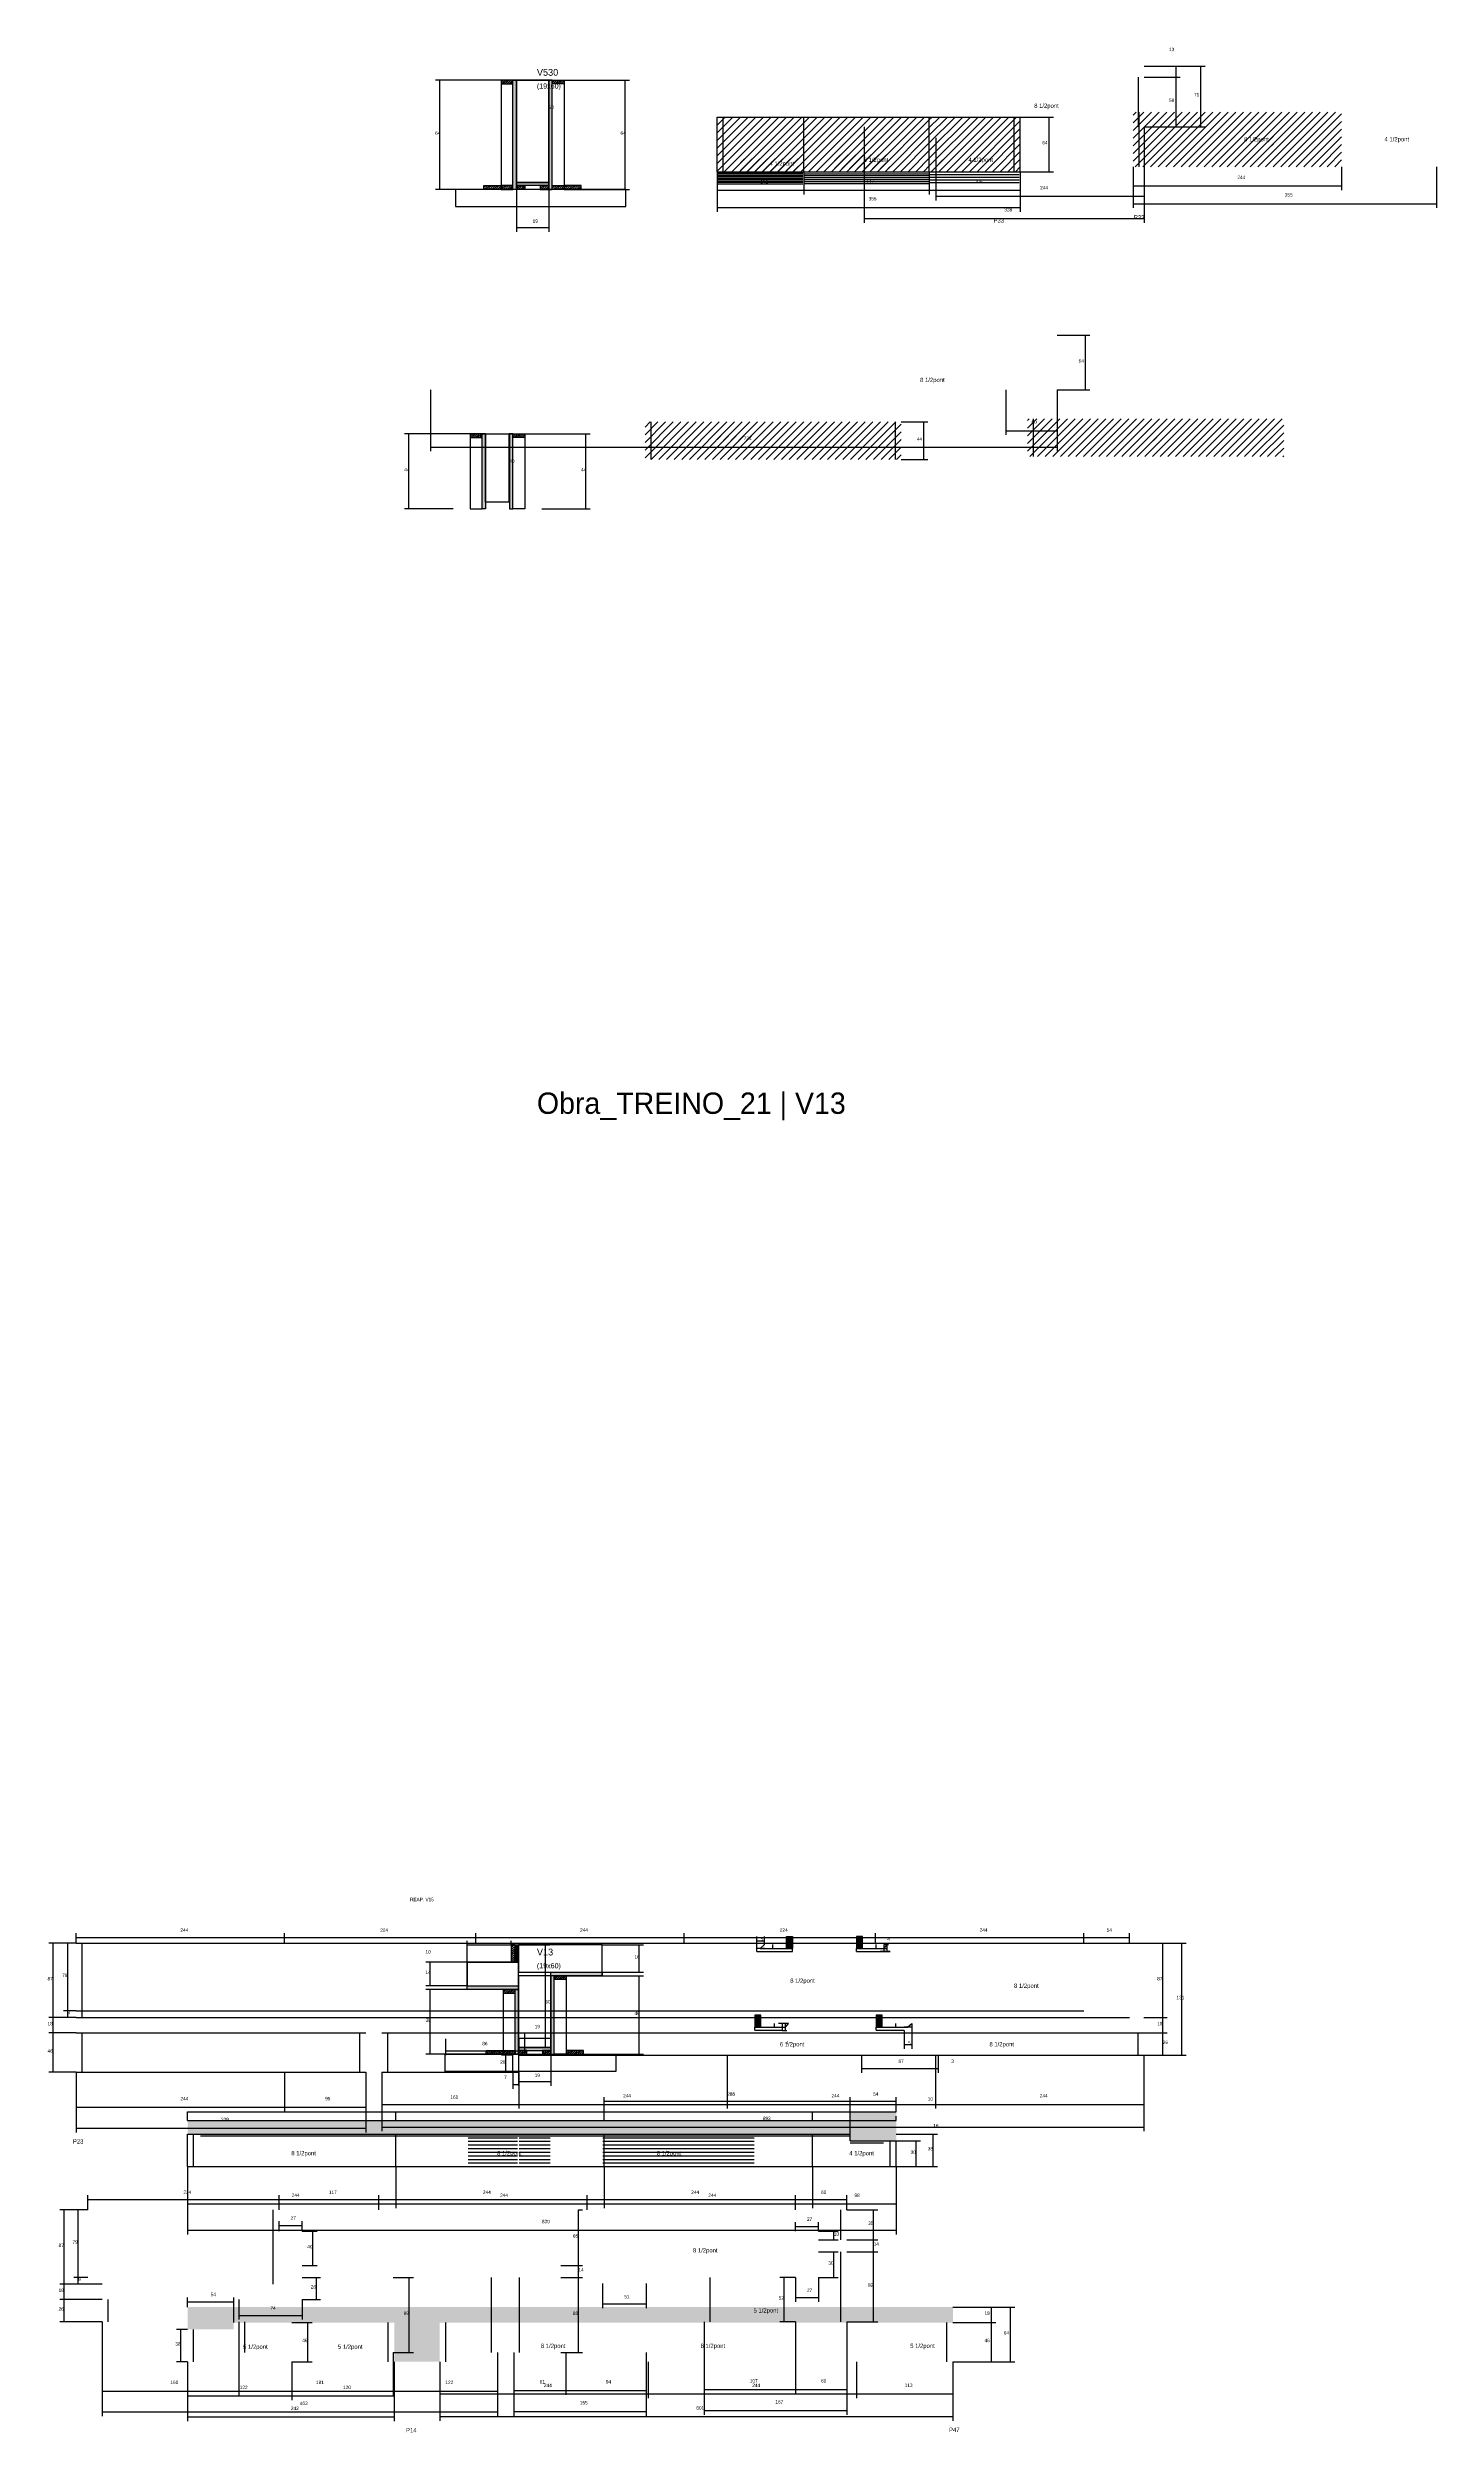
# Model space of a CAD drawing. Header units: metres. Extents: x -2848 to 22762, y -49062 to 1016.
# Drawn here: x 7427 to 9053, y -26953 to -24162 of the extents above; entities that cross this region are included whole.
import ezdxf

# ---------------------------------------------------------------- set-up
doc = ezdxf.new("R2010")
doc.units = ezdxf.units.M
for name, color, linetype in [('CONCRETO', 251, 'Continuous'), ('COTA', 4, 'Continuous'), ('Cota Seção (2x)', 4, 'Continuous'), ('Hachura', 253, 'Continuous'), ('LABEL_ID', 3, 'Continuous'), ('Madeira', 126, 'Continuous'), ('NOMENCLATURA', 7, 'Continuous'), ('Painéis', 200, 'Continuous'), ('PONTALETE', 2, 'Continuous'), ('SARR_2.2x7', 40, 'Continuous'), ('Texto Seção', 7, 'Continuous')]:
    doc.layers.add(name, color=color, linetype=linetype)

msp = doc.modelspace()

# ---------------------------------------------------------------- hatches: boundary and pattern name
at = {"layer": 'COTA'}
h = msp.add_hatch(dxfattribs=at)
h.set_pattern_fill('AR-CONC', scale=0.03)
h.paths.add_polyline_path([(8420.9, -26612.1), (8420.9, -26578.1), (8366.9, -26578.1), (8366.9, -26588.1), (7590.9, -26588.1), (7590.9, -26604.1), (8366.9, -26604.1), (8366.9, -26612.1)])
h = msp.add_hatch(dxfattribs=at)
h.set_pattern_fill('AR-CONC', scale=0.03)
h.paths.add_polyline_path([(7590.9, -26806.6), (7590.9, -26832.6), (7644.9, -26832.6), (7644.9, -26824.6), (7832.9, -26824.6), (7832.9, -26870.6), (7886.2, -26870.6), (7886.2, -26824.6), (8487.2, -26824.6), (8487.2, -26806.6)])
at = {"layer": 'Hachura'}
h = msp.add_hatch(dxfattribs=at)
h.set_pattern_fill('ANSI31', scale=0.5)
h.paths.add_polyline_path([(7972, -24204.4), (7972, -24200), (7972, -24200), (7958, -24200), (7958, -24200), (7958, -24204.4), (7958, -24204.4), (7972, -24204.4)])
h = msp.add_hatch(color=8, dxfattribs=at)
h.dxf.hatch_style = 1
h.paths.add_polyline_path([(7972, -24200), (7976, -24200), (7976, -24200), (7976, -24328), (7976, -24328), (7972, -24328), (7972, -24328), (7972, -24200)])
h = msp.add_hatch(color=8, dxfattribs=at)
h.dxf.hatch_style = 1
h.paths.add_polyline_path([(8017.9, -24200), (8013.9, -24200), (8013.9, -24200), (8014, -24328), (8014, -24328), (8018, -24328), (8018, -24328), (8017.9, -24200)])
h = msp.add_hatch(dxfattribs=at)
h.set_pattern_fill('ANSI31', scale=0.5)
h.paths.add_polyline_path([(8017.9, -24204.4), (8017.9, -24200), (8017.9, -24200), (8031.9, -24200), (8031.9, -24200), (8031.9, -24204.4), (8031.9, -24204.4), (8017.9, -24204.4)])
h = msp.add_hatch(dxfattribs=at)
h.set_pattern_fill('ANSI31', scale=2)
h.paths.add_polyline_path([(8211, -24243.3), (8211, -24307.3), (8312.5, -24307.3), (8312.5, -24243.3)])
h = msp.add_hatch(dxfattribs=at)
h.set_pattern_fill('ANSI31', scale=2)
h.paths.add_polyline_path([(8339.5, -24243.3), (8312.5, -24243.3), (8312.5, -24307.3), (8459.5, -24307.3), (8459.5, -24243.3), (8432.5, -24243.3), (8407, -24243.3)])
h = msp.add_hatch(dxfattribs=at)
h.set_pattern_fill('ANSI31', scale=2)
h.paths.add_polyline_path([(8566, -24243.3), (8459.5, -24243.3), (8459.5, -24307.3), (8566, -24307.3)])
h = msp.add_hatch(dxfattribs=at)
h.set_pattern_fill('ANSI31', scale=2)
h.paths.add_polyline_path([(8942.4, -24237.6), (8698.4, -24237.6), (8698.4, -24301.6), (8942.4, -24301.6)])
h = msp.add_hatch(dxfattribs=at)
h.set_pattern_fill('ANSI31', scale=2)
h.paths.add_polyline_path([(8794.1, -24279.9), (8794.1, -24263.8), (8794.1, -24263.8), (8862.6, -24263.8), (8862.6, -24263.8), (8862.6, -24279.9), (8862.6, -24279.9), (8794.1, -24279.9)])
h = msp.add_hatch(dxfattribs=at)
h.set_pattern_fill('ANSI31', scale=2)
h.paths.add_polyline_path([(8238.4, -24308.4), (8238.4, -24292.2), (8238.4, -24292.2), (8306.5, -24292.2), (8306.5, -24292.2), (8306.5, -24308.4), (8306.5, -24308.4), (8238.4, -24308.4)])
h = msp.add_hatch(dxfattribs=at)
h.set_pattern_fill('ANSI31', scale=2)
h.paths.add_polyline_path([(8348.7, -24303.9), (8348.7, -24287.7), (8348.7, -24287.7), (8416.7, -24287.7), (8416.7, -24287.7), (8416.7, -24303.9), (8416.7, -24303.9), (8348.7, -24303.9)])
h = msp.add_hatch(dxfattribs=at)
h.set_pattern_fill('ANSI31', scale=2)
h.paths.add_polyline_path([(8468.8, -24303.8), (8536.5, -24303.8), (8536.5, -24303.8), (8542, -24287.8), (8542, -24287.8), (8474.3, -24287.8), (8474.3, -24287.8), (8468.8, -24303.8)])
h = msp.add_hatch(dxfattribs=at)
h.set_pattern_fill('ANSI31', scale=0.5)
h.paths.add_polyline_path([(7938, -24328), (7938, -24323.6), (7938, -24323.6), (7958, -24323.6), (7958, -24323.6), (7958, -24328), (7958, -24328), (7938, -24328)])
h = msp.add_hatch(dxfattribs=at)
h.set_pattern_fill('ANSI31', scale=0.5)
h.paths.add_polyline_path([(7972, -24328), (7972, -24323.6), (7972, -24323.6), (7958, -24323.6), (7958, -24323.6), (7958, -24328), (7958, -24328), (7972, -24328)])
h = msp.add_hatch(color=8, dxfattribs=at)
h.dxf.hatch_style = 1
h.paths.add_polyline_path([(7976, -24323.6), (7976, -24320), (7976, -24320), (8014, -24320), (8014, -24320), (8014, -24323.6), (8014, -24323.6), (7976, -24323.6)])
h = msp.add_hatch(dxfattribs=at)
h.set_pattern_fill('ANSI31', scale=0.5)
h.paths.add_polyline_path([(7976, -24328), (7976, -24323.6), (7976, -24323.6), (7986, -24323.6), (7986, -24323.6), (7986, -24328), (7986, -24328), (7976, -24328)])
h = msp.add_hatch(dxfattribs=at)
h.set_pattern_fill('ANSI31', scale=0.5)
h.paths.add_polyline_path([(8014, -24328), (8014, -24323.6), (8014, -24323.6), (8004, -24323.6), (8004, -24323.6), (8004, -24328), (8004, -24328), (8014, -24328)])
h = msp.add_hatch(dxfattribs=at)
h.set_pattern_fill('ANSI31', scale=0.5)
h.paths.add_polyline_path([(8018, -24328), (8018, -24323.6), (8018, -24323.6), (8032, -24323.6), (8032, -24323.6), (8032, -24328), (8032, -24328), (8018, -24328)])
h = msp.add_hatch(dxfattribs=at)
h.set_pattern_fill('ANSI31', scale=0.5)
h.paths.add_polyline_path([(8052, -24328), (8052, -24323.6), (8052, -24323.6), (8032, -24323.6), (8032, -24323.6), (8032, -24328), (8032, -24328), (8052, -24328)])
h = msp.add_hatch(dxfattribs=at)
h.set_pattern_fill('ANSI31', scale=0.5)
h.paths.add_polyline_path([(7935.8, -24618.4), (7935.8, -24614), (7935.8, -24614), (7921.8, -24614), (7921.8, -24614), (7921.8, -24618.4), (7921.8, -24618.4), (7935.8, -24618.4)])
h = msp.add_hatch(color=8, dxfattribs=at)
h.dxf.hatch_style = 1
h.paths.add_polyline_path([(7935.8, -24614), (7939.8, -24614), (7939.8, -24614), (7939.8, -24702), (7939.8, -24702), (7935.8, -24702), (7935.8, -24702), (7935.8, -24614)])
h = msp.add_hatch(color=8, dxfattribs=at)
h.dxf.hatch_style = 1
h.paths.add_polyline_path([(7971.7, -24614), (7967.7, -24614), (7967.7, -24614), (7967.8, -24702), (7967.8, -24702), (7971.8, -24702), (7971.8, -24702), (7971.7, -24614)])
h = msp.add_hatch(dxfattribs=at)
h.set_pattern_fill('ANSI31', scale=0.5)
h.paths.add_polyline_path([(7971.7, -24618.4), (7971.7, -24614), (7971.7, -24614), (7985.7, -24614), (7985.7, -24614), (7985.7, -24618.4), (7985.7, -24618.4), (7971.7, -24618.4)])
h = msp.add_hatch(dxfattribs=at)
h.set_pattern_fill('ANSI31', scale=2)
h.paths.add_polyline_path([(8370.8, -24644.2), (8370.8, -24600.2), (8126.8, -24600.2), (8126.8, -24644.2)])
h = msp.add_hatch(dxfattribs=at)
h.set_pattern_fill('ANSI31', scale=2)
h.paths.add_polyline_path([(8426.8, -24644.2), (8426.8, -24600.2), (8370.8, -24600.2), (8370.8, -24644.2)])
h = msp.add_hatch(dxfattribs=at)
h.set_pattern_fill('ANSI31', scale=2)
h.paths.add_polyline_path([(8574.6, -24596.6), (8574.6, -24640.6), (8630.6, -24640.6), (8630.6, -24596.6)])
h = msp.add_hatch(dxfattribs=at)
h.set_pattern_fill('ANSI31', scale=2)
h.paths.add_polyline_path([(8874.6, -24640.6), (8874.6, -24596.6), (8630.6, -24596.6), (8630.6, -24640.6)])
h = msp.add_hatch(dxfattribs=at)
h.set_pattern_fill('ANSI31', scale=2)
h.paths.add_polyline_path([(8721.6, -24629.1), (8721.6, -24612.9), (8721.6, -24612.9), (8790.1, -24612.9), (8790.1, -24612.9), (8790.1, -24629.1), (8790.1, -24629.1), (8721.6, -24629.1)])
h = msp.add_hatch(dxfattribs=at)
h.set_pattern_fill('ANSI31', scale=2)
h.paths.add_polyline_path([(8211.2, -24632.7), (8211.2, -24616.5), (8211.2, -24616.5), (8279.8, -24616.5), (8279.8, -24616.5), (8279.8, -24632.7), (8279.8, -24632.7), (8211.2, -24632.7)])
h = msp.add_hatch(dxfattribs=at)
h.set_pattern_fill('ANSI31', scale=0.5)
h.paths.add_polyline_path([(7974.4, -26382.7), (7970, -26382.7), (7970, -26382.7), (7970, -26402.7), (7970, -26402.7), (7974.4, -26402.7), (7974.4, -26402.7), (7974.4, -26382.7)])
h = msp.add_hatch(color=8, dxfattribs=at)
h.dxf.hatch_style = 1
h.paths.add_polyline_path([(7974.4, -26402.7), (7978.4, -26402.7), (7978.4, -26382.7), (7974.4, -26382.7)])
h = msp.add_hatch(color=8, dxfattribs=at)
h.dxf.hatch_style = 1
h.paths.add_polyline_path([(8016.4, -26418.7), (8016.4, -26414.7), (8016.4, -26414.7), (8076.4, -26414.7), (8076.4, -26414.7), (8076.4, -26418.7), (8076.4, -26418.7), (8016.4, -26418.7)])
h = msp.add_hatch(color=8, dxfattribs=at)
h.dxf.hatch_style = 1
h.paths.add_polyline_path([(8020.4, -26418.7), (8016.4, -26418.7), (8016.4, -26510.7), (8020.4, -26510.7)])
h = msp.add_hatch(dxfattribs=at)
h.set_pattern_fill('ANSI31', scale=0.5)
h.paths.add_polyline_path([(8034.4, -26418.7), (8034.4, -26423.1), (8034.4, -26423.1), (8020.4, -26423.1), (8020.4, -26423.1), (8020.4, -26418.7), (8020.4, -26418.7), (8034.4, -26418.7)])
h = msp.add_hatch(color=8, dxfattribs=at)
h.dxf.hatch_style = 1
h.paths.add_polyline_path([(7918.4, -26434.7), (7918.4, -26430.7), (7918.4, -26430.7), (7978.4, -26430.7), (7978.4, -26430.7), (7978.4, -26434.7), (7978.4, -26434.7), (7918.4, -26434.7)])
h = msp.add_hatch(dxfattribs=at)
h.set_pattern_fill('ANSI31', scale=0.5)
h.paths.add_polyline_path([(7960.4, -26434.7), (7960.4, -26439.1), (7960.4, -26439.1), (7974.4, -26439.1), (7974.4, -26439.1), (7974.4, -26434.7), (7974.4, -26434.7), (7960.4, -26434.7)])
h = msp.add_hatch(color=8, dxfattribs=at)
h.dxf.hatch_style = 1
h.paths.add_polyline_path([(7978.4, -26434.7), (7974.4, -26434.7), (7974.4, -26510.7), (7978.4, -26510.7)])
h = msp.add_hatch(dxfattribs=at)
h.set_pattern_fill('ANSI31', scale=0.5)
h.paths.add_polyline_path([(7940.4, -26510.7), (7940.4, -26506.3), (7940.4, -26506.3), (7960.4, -26506.3), (7960.4, -26506.3), (7960.4, -26510.7), (7960.4, -26510.7), (7940.4, -26510.7)])
h = msp.add_hatch(dxfattribs=at)
h.set_pattern_fill('ANSI31', scale=0.5)
h.paths.add_polyline_path([(7960.4, -26510.7), (7960.4, -26506.3), (7960.4, -26506.3), (7974.4, -26506.3), (7974.4, -26506.3), (7974.4, -26510.7), (7974.4, -26510.7), (7960.4, -26510.7)])
h = msp.add_hatch(color=8, dxfattribs=at)
h.dxf.hatch_style = 1
h.paths.add_polyline_path([(8016.4, -26506.3), (8016.4, -26502.7), (8016.4, -26502.7), (7978.4, -26502.7), (7978.4, -26502.7), (7978.4, -26506.3), (7978.4, -26506.3), (8016.4, -26506.3)])
h = msp.add_hatch(dxfattribs=at)
h.set_pattern_fill('ANSI31', scale=0.5)
h.paths.add_polyline_path([(7988.4, -26510.7), (7988.4, -26506.3), (7988.4, -26506.3), (7978.4, -26506.3), (7978.4, -26506.3), (7978.4, -26510.7), (7978.4, -26510.7), (7988.4, -26510.7)])
h = msp.add_hatch(dxfattribs=at)
h.set_pattern_fill('ANSI31', scale=0.5)
h.paths.add_polyline_path([(8016.4, -26510.7), (8016.4, -26506.3), (8016.4, -26506.3), (8006.4, -26506.3), (8006.4, -26506.3), (8006.4, -26510.7), (8006.4, -26510.7), (8016.4, -26510.7)])
h = msp.add_hatch(dxfattribs=at)
h.set_pattern_fill('ANSI31', scale=0.5)
h.paths.add_polyline_path([(8054.4, -26510.7), (8054.4, -26506.3), (8054.4, -26506.3), (8034.4, -26506.3), (8034.4, -26506.3), (8034.4, -26510.7), (8034.4, -26510.7), (8054.4, -26510.7)])
at = {"layer": 'Madeira'}
h = msp.add_hatch(dxfattribs=at)
h.set_pattern_fill('ANSI31', scale=0.2)
h.paths.add_polyline_path([(8299.2, -26372.7), (8292.2, -26372.7), (8292.2, -26386.7), (8299.2, -26386.7)])
h = msp.add_hatch(dxfattribs=at)
h.set_pattern_fill('ANSI31', scale=0.2)
h.paths.add_polyline_path([(8374.4, -26386.7), (8381.4, -26386.7), (8381.4, -26372.7), (8374.4, -26372.7)])
h = msp.add_hatch(dxfattribs=at)
h.set_pattern_fill('ANSI31', scale=0.2)
h.paths.add_polyline_path([(8255.3, -26479), (8262.3, -26479), (8262.3, -26465), (8255.3, -26465)])
h = msp.add_hatch(dxfattribs=at)
h.set_pattern_fill('ANSI31', scale=0.2)
h.paths.add_polyline_path([(8397.5, -26479), (8404.5, -26479), (8404.5, -26465), (8397.5, -26465)])

# ---------------------------------------------------------------- linework, layer by layer
at = {"layer": 'CONCRETO'}
for points in [[(7976, -24200), (7976, -24200), (7976, -24200), (7976, -24200), (8014, -24200), (8014, -24200), (8014, -24200), (8014, -24320), (7976, -24320), (7976, -24200)], [(7976, -24320), (8014, -24320), (8014, -24200), (7976, -24200)], [(7939.8, -24614), (7967.8, -24614), (7967.8, -24694), (7939.8, -24694), (7939.8, -24614)], [(7978.4, -26414.7), (8076.4, -26414.7), (8076.4, -26382.7), (7978.4, -26382.7)], [(7918.4, -26430.7), (7978.4, -26430.7), (7978.4, -26402.7), (7918.4, -26402.7)], [(7978.4, -26502.7), (8016.4, -26502.7), (8016.4, -26418.7), (7978.4, -26418.7)]]:
    msp.add_lwpolyline(points, close=True, dxfattribs=at)
for points in [[(8076.4, -26414.7), (8076.4, -26382.7), (8016.4, -26382.7), (7978.4, -26382.7)], [(7918.4, -26430.7), (7918.4, -26402.7), (7978.4, -26402.7)], [(8016.4, -26418.7), (8016.4, -26502.7), (7978.4, -26502.7), (7978.4, -26430.7)]]:
    msp.add_lwpolyline(points, dxfattribs=at)
at = {"layer": 'COTA'}
for p, q in [((7976, -24200), (7881.3, -24200)), ((7886.3, -24328), (7886.3, -24200)), ((8031.9, -24200), (8108.4, -24200)), ((8103.4, -24328), (8103.4, -24200)), ((8566, -24243.3), (8605, -24243.3)), ((8600, -24307.3), (8600, -24243.3)), ((8383.4, -24254.6), (8383.4, -24367)), ((8467.4, -24267.6), (8467.4, -24341.1)), ((8711.4, -24254.6), (8711.4, -24367)), ((8711.4, -24254.6), (8711.4, -24341.1)), ((8211, -24307.3), (8211, -24333.8)), ((8211, -24307.3), (8211, -24354.1)), ((8312.5, -24307.3), (8312.5, -24333.8)), ((8312.5, -24307.3), (8312.5, -24333.8)), ((8459.5, -24307.3), (8459.5, -24333.8)), ((8459.5, -24307.3), (8459.5, -24333.8)), ((8566, -24307.3), (8605, -24307.3)), ((8566, -24307.3), (8566, -24333.8)), ((8566, -24307.3), (8566, -24354.1)), ((8698.4, -24301.6), (8698.4, -24328.9)), ((8698.4, -24301.6), (8698.4, -24349.7)), ((8942.4, -24301.6), (8942.4, -24328.9)), ((9053.4, -24301.6), (9053.4, -24349.7)), ((7938, -24328), (7881.3, -24328)), ((7976, -24323.6), (7976, -24377.7)), ((8014, -24323.6), (8014, -24377.7)), ((8052, -24328), (8108.4, -24328)), ((8211, -24328.8), (8312.5, -24328.8)), ((8312.5, -24328.8), (8459.5, -24328.8)), ((8459.5, -24328.8), (8566, -24328.8)), ((8467.4, -24336.1), (8711.4, -24336.1)), ((8698.4, -24323.9), (8942.4, -24323.9)), ((8211, -24349.1), (8566, -24349.1)), ((8383.4, -24362), (8711.4, -24362)), ((8698.4, -24344.7), (9053.4, -24344.7)), ((7976, -24372.7), (8014, -24372.7)), ((8609.3, -24498.7), (8647.5, -24498.7)), ((8642.5, -24562.7), (8642.5, -24498.7)), ((7875.3, -24562.7), (7875.3, -24634.5)), ((8549.3, -24562.7), (8549.3, -24615.4)), ((8609.3, -24562.7), (8647.5, -24562.7)), ((8609.3, -24562.7), (8609.3, -24634.5)), ((8609.3, -24562.7), (8609.3, -24615.4)), ((7939.8, -24614), (7845.1, -24614)), ((7850.1, -24702), (7850.1, -24614)), ((7985.7, -24614), (8062.2, -24614)), ((8057.2, -24702), (8057.2, -24614)), ((8426.8, -24600.2), (8458, -24600.2)), ((8453, -24644.2), (8453, -24600.2)), ((8549.3, -24610.4), (8609.3, -24610.4)), ((7875.3, -24629.5), (8609.3, -24629.5)), ((8426.8, -24644.2), (8458, -24644.2)), ((7901.8, -24702), (7845.1, -24702)), ((8005.8, -24702), (8062.2, -24702)), ((7460.5, -26380.7), (7460.5, -26368.8)), ((7460.5, -26373.8), (7704.5, -26373.8)), ((7704.5, -26380.7), (7704.5, -26368.8)), ((7704.5, -26380.7), (7704.5, -26368.8)), ((7704.5, -26373.8), (7928.5, -26373.8)), ((7928.5, -26380.7), (7928.5, -26368.8)), ((7928.5, -26380.7), (7928.5, -26368.8)), ((7928.5, -26373.8), (8172.5, -26373.8)), ((8172.5, -26380.7), (8172.5, -26368.8)), ((8172.5, -26380.7), (8172.5, -26368.8)), ((8172.5, -26373.8), (8396.5, -26373.8)), ((8396.5, -26380.7), (8396.5, -26368.8)), ((8396.5, -26380.7), (8396.5, -26368.8)), ((8396.5, -26373.8), (8640.5, -26373.8)), ((8640.5, -26380.7), (8640.5, -26368.8)), ((8640.5, -26380.7), (8640.5, -26368.8)), ((8640.5, -26373.8), (8694, -26373.8)), ((8694, -26380.7), (8694, -26368.8)), ((7460.5, -26380.7), (7428.4, -26380.7)), ((7433.4, -26467.7), (7433.4, -26380.7)), ((7460.5, -26380.7), (7445.5, -26380.7)), ((7450.5, -26459.7), (7450.5, -26380.7)), ((7918.4, -26402.7), (7918.4, -26377.7)), ((7918.4, -26382.7), (7970, -26382.7)), ((7970, -26382.7), (7970, -26377.7)), ((8076.4, -26382.7), (8124.8, -26382.7)), ((8119.8, -26414.7), (8119.8, -26382.7)), ((8694, -26380.7), (8760.5, -26380.7)), ((8694, -26380.7), (8738, -26380.7)), ((8733, -26467.7), (8733, -26380.7)), ((8755.5, -26511.7), (8755.5, -26380.7)), ((7918.4, -26402.7), (7870, -26402.7)), ((7875, -26430.7), (7875, -26402.7)), ((8034.4, -26418.7), (8124.8, -26418.7)), ((8076.4, -26414.7), (8124.8, -26414.7)), ((8119.8, -26510.7), (8119.8, -26418.7)), ((7918.4, -26430.7), (7870, -26430.7)), ((7918.4, -26434.7), (7870, -26434.7)), ((7875, -26510.7), (7875, -26434.7)), ((7460.5, -26467.7), (7428.4, -26467.7)), ((7460.5, -26467.7), (7428.4, -26467.7)), ((7460.5, -26485.7), (7428.4, -26485.7)), ((7460.5, -26485.7), (7428.4, -26485.7)), ((7433.4, -26485.7), (7433.4, -26467.7)), ((7433.4, -26531.7), (7433.4, -26485.7)), ((7460.5, -26459.7), (7445.5, -26459.7)), ((7460.5, -26459.7), (7445.5, -26459.7)), ((7460.5, -26467.7), (7445.5, -26467.7)), ((7450.5, -26467.7), (7450.5, -26459.7)), ((8711, -26467.7), (8738, -26467.7)), ((8711, -26467.7), (8738, -26467.7)), ((8711, -26485.7), (8738, -26485.7)), ((8711, -26485.7), (8738, -26485.7)), ((8733, -26485.7), (8733, -26467.7)), ((8733, -26511.7), (8733, -26485.7)), ((7940.4, -26510.7), (7870, -26510.7)), ((7893, -26492.7), (7893, -26511.6)), ((7893, -26506.6), (7979, -26506.6)), ((7972, -26511.7), (7958.5, -26511.7)), ((7963.5, -26531.7), (7963.5, -26511.7)), ((7978.4, -26510.7), (7978.4, -26547.7)), ((7979, -26492.7), (7979, -26511.6)), ((8016.4, -26510.7), (8016.4, -26547.7)), ((8054.4, -26510.7), (8124.8, -26510.7)), ((8223, -26511.7), (8223, -26574.3)), ((8223, -26511.7), (8223, -26574.3)), ((8380, -26511.7), (8380, -26532.3)), ((8467, -26511.7), (8467, -26574.3)), ((8467, -26511.7), (8467, -26574.3)), ((8467, -26511.7), (8467, -26532.3)), ((8467, -26511.7), (8467, -26532.3)), ((8470, -26511.7), (8470, -26532.3)), ((8711, -26511.7), (8738, -26511.7)), ((8711, -26511.7), (8760.5, -26511.7)), ((8711, -26511.7), (8711, -26600.8)), ((8711, -26514), (8711, -26574.3)), ((7460.5, -26531.7), (7428.4, -26531.7)), ((7460.5, -26531.7), (7460.5, -26577.7)), ((7460.5, -26531.7), (7460.5, -26602.2)), ((7704.5, -26531.7), (7704.5, -26577.7)), ((7704.5, -26531.7), (7704.5, -26577.7)), ((7799.5, -26531.7), (7799.5, -26577.7)), ((7799.5, -26531.7), (7799.5, -26602.2)), ((7818.5, -26531.7), (7818.5, -26600.8)), ((7818.5, -26531.7), (7818.5, -26574.3)), ((7972, -26531.7), (7958.5, -26531.7)), ((7972, -26531.7), (7972, -26551)), ((7979, -26531.7), (7979, -26574.3)), ((7979, -26531.7), (7979, -26574.3)), ((7979, -26531.7), (7979, -26551)), ((8380, -26527.3), (8467, -26527.3)), ((8467, -26527.3), (8470, -26527.3)), ((7818.5, -26569.3), (7979, -26569.3)), ((7972, -26546), (7979, -26546)), ((7978.4, -26542.7), (8016.4, -26542.7)), ((7979, -26569.3), (8223, -26569.3)), ((8078.9, -26578.1), (8078.9, -26560.7)), ((8078.9, -26565.7), (8366.9, -26565.7)), ((8223, -26569.3), (8467, -26569.3)), ((8366.9, -26578.1), (8366.9, -26560.7)), ((8366.9, -26578.1), (8366.9, -26560.7)), ((8366.9, -26565.7), (8420.9, -26565.7)), ((8420.9, -26578.1), (8420.9, -26560.7)), ((8467, -26569.3), (8711, -26569.3)), ((7460.5, -26572.7), (7704.5, -26572.7)), ((7460.5, -26597.2), (7799.5, -26597.2)), ((7704.5, -26572.7), (7799.5, -26572.7)), ((7818.5, -26595.8), (8711, -26595.8)), ((8366.9, -26588.1), (8366.9, -26573.1)), ((8366.9, -26578.1), (8420.9, -26578.1)), ((8366.9, -26604.1), (8366.9, -26583.1)), ((8366.9, -26588.1), (8420.9, -26588.1)), ((8420.9, -26578.1), (8420.9, -26573.1)), ((8420.9, -26588.1), (8420.9, -26583.1)), ((8420.9, -26604.1), (8469.2, -26604.1)), ((8420.9, -26612.1), (8449.1, -26612.1)), ((8444.1, -26642.1), (8444.1, -26612.1)), ((8464.2, -26642.1), (8464.2, -26604.1)), ((7590.9, -26642.1), (7590.9, -26690.7)), ((7590.9, -26642.1), (7590.9, -26721.6)), ((7834.9, -26642.1), (7834.9, -26690.7)), ((7834.9, -26642.1), (7834.9, -26690.7)), ((8078.9, -26642.1), (8078.9, -26690.7)), ((8078.9, -26642.1), (8078.9, -26690.7)), ((8322.9, -26642.1), (8322.9, -26690.7)), ((8322.9, -26642.1), (8322.9, -26690.7)), ((8420.9, -26642.1), (8469.2, -26642.1)), ((8420.9, -26642.1), (8420.9, -26721.6)), ((8420.9, -26642.1), (8449.1, -26642.1)), ((7474, -26692.8), (7474, -26675.6)), ((7474, -26680.6), (7698, -26680.6)), ((7698, -26692.8), (7698, -26675.6)), ((7698, -26692.8), (7698, -26675.6)), ((7698, -26680.6), (7814.8, -26680.6)), ((7814.8, -26692.8), (7814.8, -26675.6)), ((7814.8, -26692.8), (7814.8, -26675.6)), ((7814.8, -26680.6), (8058.8, -26680.6)), ((8058.8, -26692.8), (8058.8, -26675.6)), ((8058.8, -26692.8), (8058.8, -26675.6)), ((8058.8, -26680.6), (8302.8, -26680.6)), ((8302.8, -26692.8), (8302.8, -26675.6)), ((8302.8, -26692.8), (8302.8, -26675.6)), ((8302.8, -26680.6), (8362.8, -26680.6)), ((8362.8, -26692.8), (8362.8, -26675.6)), ((8420.9, -26654.3), (8420.9, -26690.7)), ((7474, -26692.8), (7441.3, -26692.8)), ((7446.3, -26779.8), (7446.3, -26692.8)), ((7474, -26692.8), (7457.7, -26692.8)), ((7462.7, -26771.8), (7462.7, -26692.8)), ((7590.9, -26685.7), (7834.9, -26685.7)), ((7698, -26717.8), (7698, -26705.9)), ((7725, -26717.8), (7725, -26705.9)), ((7834.9, -26685.7), (8078.9, -26685.7)), ((8048.6, -26757.8), (8048.6, -26692.8)), ((8048.6, -26692.8), (8053.6, -26692.8)), ((8078.9, -26685.7), (8322.9, -26685.7)), ((8302.8, -26717.8), (8302.8, -26707.1)), ((8322.9, -26685.7), (8420.9, -26685.7)), ((8329.8, -26717.8), (8329.8, -26707.1)), ((8362.8, -26692.8), (8399.4, -26692.8)), ((8394.4, -26727.8), (8394.4, -26692.8)), ((7590.9, -26716.6), (8420.9, -26716.6)), ((7698, -26710.9), (7725, -26710.9)), ((7725, -26717.8), (7742.6, -26717.8)), ((7737.6, -26757.8), (7737.6, -26717.8)), ((8302.8, -26712.1), (8329.8, -26712.1)), ((8329.8, -26717.8), (8352.8, -26717.8)), ((8329.8, -26727.8), (8352.8, -26727.8)), ((8347.8, -26727.8), (8347.8, -26717.8)), ((8362.8, -26727.8), (8399.4, -26727.8)), ((8362.8, -26727.8), (8399.4, -26727.8)), ((8394.4, -26741.8), (8394.4, -26727.8)), ((7725, -26757.8), (7742.6, -26757.8)), ((8028, -26757.8), (8053.6, -26757.8)), ((8028, -26757.8), (8053.6, -26757.8)), ((8048.6, -26771.8), (8048.6, -26757.8)), ((8329.8, -26741.8), (8352.8, -26741.8)), ((8347.8, -26771.8), (8347.8, -26741.8)), ((8362.8, -26741.8), (8399.4, -26741.8)), ((8362.8, -26741.8), (8399.4, -26741.8)), ((8394.4, -26823.8), (8394.4, -26741.8)), ((7460.5, -26779.8), (7441.3, -26779.8)), ((7490.8, -26779.8), (7441.3, -26779.8)), ((7446.3, -26797.8), (7446.3, -26779.8)), ((7474, -26771.8), (7457.7, -26771.8)), ((7474, -26771.8), (7457.7, -26771.8)), ((7474, -26779.8), (7457.7, -26779.8)), ((7462.7, -26779.8), (7462.7, -26771.8)), ((7725, -26771.8), (7746.7, -26771.8)), ((7741.7, -26797.8), (7741.7, -26771.8)), ((7831.8, -26771.8), (7855.5, -26771.8)), ((7850.5, -26859.8), (7850.5, -26771.8)), ((8028, -26771.8), (8053.6, -26771.8)), ((8028, -26771.8), (8053.6, -26771.8)), ((8048.6, -26859.8), (8048.6, -26771.8)), ((8076.8, -26778.8), (8076.8, -26807.8)), ((8127.8, -26778.8), (8127.8, -26807.8)), ((8302.8, -26771.8), (8284.7, -26771.8)), ((8289.7, -26823.8), (8289.7, -26771.8)), ((8302.8, -26771.8), (8302.8, -26800.4)), ((8329.8, -26771.8), (8329.8, -26800.4)), ((8329.8, -26771.8), (8352.8, -26771.8)), ((7490.8, -26797.8), (7441.3, -26797.8)), ((7490.8, -26797.8), (7441.3, -26797.8)), ((7446.3, -26823.8), (7446.3, -26797.8)), ((7590.9, -26806.6), (7590.9, -26795.3)), ((7590.9, -26800.3), (7644.9, -26800.3)), ((7644.9, -26824.6), (7644.9, -26795.3)), ((7650.8, -26797.8), (7650.8, -26821.2)), ((7650.8, -26816.2), (7725, -26816.2)), ((7725, -26797.8), (7746.7, -26797.8)), ((7725, -26797.8), (7725, -26821.2)), ((8076.8, -26802.8), (8127.8, -26802.8)), ((8302.8, -26795.4), (8329.8, -26795.4)), ((8487.2, -26806.6), (8537.3, -26806.6)), ((8487.2, -26806.6), (8559.8, -26806.6)), ((8532.3, -26824.6), (8532.3, -26806.6)), ((8554.8, -26870.6), (8554.8, -26806.6)), ((7490.8, -26823.8), (7441.3, -26823.8)), ((7490.8, -26823.8), (7490.8, -26909.8)), ((7490.8, -26823.8), (7490.8, -26934.3)), ((7590.9, -26832.6), (7578, -26832.6)), ((7583, -26870.6), (7583, -26832.6)), ((7650.8, -26823.8), (7650.8, -26909.8)), ((7712.9, -26824.6), (7736.7, -26824.6)), ((7731.7, -26870.6), (7731.7, -26824.6)), ((8195.8, -26823.8), (8195.8, -26908)), ((8195.8, -26823.8), (8195.8, -26932.5)), ((8302.8, -26823.8), (8284.7, -26823.8)), ((8302.8, -26823.8), (8302.8, -26908)), ((8302.8, -26823.8), (8302.8, -26908)), ((8362.8, -26823.8), (8362.8, -26908)), ((8362.8, -26823.8), (8362.8, -26932.5)), ((8362.8, -26823.8), (8399.4, -26823.8)), ((8487.2, -26824.6), (8537.3, -26824.6)), ((8487.2, -26824.6), (8537.3, -26824.6)), ((8532.3, -26870.6), (8532.3, -26824.6)), ((7590.9, -26870.6), (7578, -26870.6)), ((7590.9, -26870.6), (7590.9, -26915.6)), ((7590.9, -26870.6), (7590.9, -26940.1)), ((7650.8, -26859.8), (7650.8, -26909.8)), ((7712.9, -26870.6), (7712.9, -26915.6)), ((7712.9, -26870.6), (7712.9, -26915.6)), ((7712.9, -26870.6), (7736.7, -26870.6)), ((7831.8, -26859.8), (7831.8, -26909.8)), ((7831.8, -26859.8), (7831.8, -26909.8)), ((7831.8, -26859.8), (7855.5, -26859.8)), ((7832.9, -26870.6), (7832.9, -26915.6)), ((7832.9, -26870.6), (7832.9, -26940.1)), ((7886.2, -26870.6), (7886.2, -26913.2)), ((7886.2, -26870.6), (7886.2, -26939.7)), ((7953.8, -26859.8), (7953.8, -26909.8)), ((7953.8, -26859.8), (7953.8, -26934.3)), ((7972.8, -26859.8), (7972.8, -26909.1)), ((7972.8, -26859.8), (7972.8, -26933.7)), ((8028, -26859.8), (8053.6, -26859.8)), ((8033.8, -26859.8), (8033.8, -26909.1)), ((8033.8, -26859.8), (8033.8, -26909.1)), ((8127.8, -26859.8), (8127.8, -26909.1)), ((8127.8, -26859.8), (8127.8, -26933.7)), ((8130.2, -26870.6), (8130.2, -26913.2)), ((8130.2, -26870.6), (8130.2, -26913.2)), ((8374.2, -26870.6), (8374.2, -26913.2)), ((8374.2, -26870.6), (8374.2, -26913.2)), ((8487.2, -26870.6), (8537.3, -26870.6)), ((8487.2, -26870.6), (8559.8, -26870.6)), ((8487.2, -26870.6), (8487.2, -26939.7)), ((7490.8, -26904.8), (7650.8, -26904.8)), ((7650.8, -26904.8), (7831.8, -26904.8)), ((7831.8, -26904.8), (7953.8, -26904.8)), ((7972.8, -26904.1), (8033.8, -26904.1)), ((8033.8, -26904.1), (8127.8, -26904.1)), ((8195.8, -26903), (8302.8, -26903)), ((8302.8, -26903), (8362.8, -26903)), ((8487.2, -26882.9), (8487.2, -26913.2)), ((7490.8, -26929.3), (7953.8, -26929.3)), ((7590.9, -26910.6), (7712.9, -26910.6)), ((7712.9, -26910.6), (7832.9, -26910.6)), ((7886.2, -26908.2), (8130.2, -26908.2)), ((7972.8, -26928.7), (8127.8, -26928.7)), ((8130.2, -26908.2), (8374.2, -26908.2)), ((8195.8, -26927.5), (8362.8, -26927.5)), ((8374.2, -26908.2), (8487.2, -26908.2)), ((7590.9, -26935.1), (7832.9, -26935.1)), ((7886.2, -26934.7), (8487.2, -26934.7))]:
    msp.add_line(p, q, dxfattribs=at)
at = {"layer": 'Cota Seção (2x)'}
for p, q in [((8711.4, -24183.6), (8753.5, -24183.6)), ((8711.4, -24183.6), (8782.7, -24183.6)), ((8711.4, -24196.8), (8753.5, -24196.8)), ((8711.4, -24196.8), (8753.5, -24196.8)), ((8748.5, -24196.8), (8748.5, -24183.6)), ((8748.5, -24254.6), (8748.5, -24196.8)), ((8777.7, -24254.6), (8777.7, -24183.6)), ((8013.9, -24320), (8013.9, -24200)), ((8013.9, -24200), (8018.9, -24200)), ((8711.4, -24254.6), (8753.5, -24254.6)), ((8711.4, -24254.6), (8782.7, -24254.6)), ((8014, -24320), (8008.9, -24320)), ((7967.7, -24694), (7967.7, -24614)), ((7967.7, -24614), (7972.7, -24614)), ((7967.8, -24694), (7962.7, -24694)), ((8257.5, -26390.3), (8257.5, -26372.7)), ((8266.7, -26382.3), (8266.7, -26372.7)), ((7978.4, -26382.7), (8015, -26382.7)), ((8010, -26502.7), (8010, -26382.7)), ((8257.5, -26377.7), (8266.7, -26377.7)), ((8413.9, -26390.3), (8401.9, -26390.3)), ((8406.9, -26390.3), (8406.9, -26382.3)), ((8406.9, -26382.3), (8411.9, -26382.3)), ((8294.8, -26474.6), (8282.8, -26474.6)), ((8287.8, -26483), (8287.8, -26474.6)), ((8287.8, -26483), (8292.8, -26483)), ((8430, -26483), (8430, -26504.4)), ((8439.2, -26474.6), (8439.2, -26504.4)), ((7978.1, -26502.7), (8015, -26502.7)), ((7978.4, -26502.7), (7978.4, -26486.7)), ((7978.4, -26491.7), (8016.4, -26491.7)), ((8016.4, -26502.7), (8016.4, -26486.7)), ((8430, -26499.4), (8439.2, -26499.4))]:
    msp.add_line(p, q, dxfattribs=at)
at = {"layer": 'Madeira'}
for points in [[(7972, -24204.4), (7972, -24200), (7958, -24200), (7958, -24204.4)], [(7972, -24200), (7958, -24200), (7958, -24328), (7972, -24328)], [(8017.9, -24204.4), (8017.9, -24200), (8031.9, -24200), (8031.9, -24204.4)], [(8017.9, -24200), (8031.9, -24200), (8032, -24328), (8018, -24328)], [(7904.5, -24348), (8104.1, -24348), (8104.1, -24328), (7904.5, -24328)], [(7938, -24328), (7938, -24323.6), (7958, -24323.6), (7958, -24328)], [(7972, -24328), (7972, -24323.6), (7958, -24323.6), (7958, -24328)], [(7976, -24328), (7976, -24323.6), (7986, -24323.6), (7986, -24328)], [(8014, -24328), (8014, -24323.6), (8004, -24323.6), (8004, -24328)], [(8018, -24328), (8018, -24323.6), (8032, -24323.6), (8032, -24328)], [(8052, -24328), (8052, -24323.6), (8032, -24323.6), (8032, -24328)], [(7935.8, -24618.4), (7935.8, -24614), (7921.8, -24614), (7921.8, -24618.4)], [(7935.8, -24614), (7921.8, -24614), (7921.8, -24702), (7935.8, -24702)], [(7971.7, -24618.4), (7971.7, -24614), (7985.7, -24614), (7985.7, -24618.4)], [(7971.7, -24614), (7985.7, -24614), (7985.8, -24702), (7971.8, -24702)], [(8299.2, -26386.7), (8292.2, -26386.7), (8292.2, -26372.7), (8299.2, -26372.7)], [(8374.4, -26386.7), (8381.4, -26386.7), (8381.4, -26372.7), (8374.4, -26372.7)], [(7974.4, -26382.7), (7970, -26382.7), (7970, -26402.7), (7974.4, -26402.7)], [(8034.4, -26418.7), (8034.4, -26423.1), (8020.4, -26423.1), (8020.4, -26418.7)], [(8034.4, -26510.7), (8020.4, -26510.7), (8020.4, -26418.7), (8034.4, -26418.7)], [(7960.4, -26434.7), (7960.4, -26439.1), (7974.4, -26439.1), (7974.4, -26434.7)], [(7960.4, -26510.7), (7974.4, -26510.7), (7974.4, -26434.7), (7960.4, -26434.7)], [(8255.3, -26479), (8262.3, -26479), (8262.3, -26465), (8255.3, -26465)], [(8397.5, -26479), (8404.5, -26479), (8404.5, -26465), (8397.5, -26465)], [(8092.3, -26530.7), (7892.7, -26530.7), (7892.7, -26510.7), (8092.3, -26510.7)], [(7940.4, -26510.7), (7940.4, -26506.3), (7960.4, -26506.3), (7960.4, -26510.7)], [(7960.4, -26510.7), (7960.4, -26506.3), (7974.4, -26506.3), (7974.4, -26510.7)], [(7988.4, -26510.7), (7988.4, -26506.3), (7978.4, -26506.3), (7978.4, -26510.7)], [(8016.4, -26510.7), (8016.4, -26506.3), (8006.4, -26506.3), (8006.4, -26510.7)], [(8054.4, -26510.7), (8054.4, -26506.3), (8034.4, -26506.3), (8034.4, -26510.7)]]:
    msp.add_lwpolyline(points, close=True, dxfattribs=at)
at = {"layer": 'Painéis'}
for p, q in [((7976, -24328), (7976, -24200)), ((8013.9, -24328), (8013.9, -24200)), ((8211, -24243.3), (8312.5, -24243.3)), ((8211, -24307.3), (8211, -24243.3)), ((8312.5, -24243.3), (8339.5, -24243.3)), ((8312.5, -24307.3), (8312.5, -24243.3)), ((8339.5, -24243.3), (8407, -24243.3)), ((8407, -24243.3), (8432.5, -24243.3)), ((8432.5, -24243.3), (8459.5, -24243.3)), ((8459.5, -24243.3), (8566, -24243.3)), ((8459.5, -24307.3), (8459.5, -24243.3)), ((8566, -24307.3), (8566, -24243.3)), ((8211, -24307.3), (8566, -24307.3)), ((7976, -24320), (8014, -24320)), ((7976, -24323.6), (7976, -24320)), ((8014, -24323.6), (8014, -24320)), ((7460.5, -26380.7), (7928.5, -26380.7)), ((7928.5, -26380.7), (8694, -26380.7)), ((7978.4, -26402.7), (7978.4, -26382.7)), ((8257.5, -26386.3), (8266.7, -26386.3)), ((8257.5, -26390.3), (8299.2, -26390.3)), ((8261.6, -26386.7), (8299.2, -26386.7)), ((8299.2, -26390.3), (8299.2, -26386.7)), ((8374.4, -26386.7), (8410.8, -26386.7)), ((8374.4, -26390.3), (8374.4, -26386.7)), ((8374.4, -26390.3), (8413.9, -26390.3)), ((8410.4, -26390.3), (8410.4, -26382.3)), ((8016.4, -26414.7), (8076.4, -26414.7)), ((8016.4, -26418.7), (8016.4, -26414.7)), ((8016.4, -26510.7), (8016.4, -26418.7)), ((8076.4, -26418.7), (8076.4, -26414.7)), ((7918.4, -26430.7), (7978.4, -26430.7)), ((7918.4, -26434.7), (7918.4, -26430.7)), ((7978.4, -26434.7), (7978.4, -26430.7)), ((7978.4, -26510.7), (7978.4, -26434.7)), ((7460.5, -26459.7), (8640.5, -26459.7)), ((7460.5, -26467.7), (7928.5, -26467.7)), ((7460.5, -26485.7), (7799.5, -26485.7)), ((7818.5, -26485.7), (7979, -26485.7)), ((7928.5, -26467.7), (8694, -26467.7)), ((7979, -26485.7), (8711, -26485.7)), ((8255.3, -26479), (8291, -26479)), ((8255.3, -26482.6), (8255.3, -26479)), ((8255.3, -26482.6), (8287.8, -26482.6)), ((8291.3, -26482.6), (8291.3, -26474.6)), ((8397.5, -26479), (8434.1, -26479)), ((8397.5, -26482.6), (8397.5, -26479)), ((8397.5, -26482.6), (8430, -26482.6)), ((8430, -26478.6), (8439.2, -26478.6)), ((7978.4, -26502.7), (8016.4, -26502.7)), ((7978.4, -26506.3), (7978.4, -26502.7)), ((7979, -26511.7), (8711, -26511.7)), ((8016.4, -26506.3), (8016.4, -26502.7)), ((7460.5, -26531.7), (7799.5, -26531.7)), ((7818.5, -26531.7), (7979, -26531.7)), ((7590.9, -26578.1), (8366.9, -26578.1)), ((7590.9, -26588.1), (7590.9, -26578.1)), ((7590.9, -26588.1), (8366.9, -26588.1)), ((7834.9, -26588.1), (7834.9, -26578.1)), ((8078.9, -26588.1), (8078.9, -26578.1)), ((8322.9, -26588.1), (8322.9, -26578.1)), ((8366.9, -26588.1), (8366.9, -26578.1)), ((7590.9, -26604.1), (8366.9, -26604.1)), ((7590.9, -26642.1), (7590.9, -26604.1)), ((7834.9, -26642.1), (7834.9, -26604.1)), ((8078.9, -26642.1), (8078.9, -26604.1)), ((8322.9, -26642.1), (8322.9, -26604.1)), ((8366.9, -26612.1), (8366.9, -26604.1)), ((8366.9, -26612.1), (8420.9, -26612.1)), ((8420.9, -26642.1), (8420.9, -26612.1)), ((7590.9, -26642.1), (8420.9, -26642.1))]:
    msp.add_line(p, q, dxfattribs=at)
for points in [[(7972, -24200), (7976, -24200), (7976, -24328), (7972, -24328)], [(8017.9, -24200), (8013.9, -24200), (8014, -24328), (8018, -24328)], [(7976, -24323.6), (7976, -24320), (8014, -24320), (8014, -24323.6)], [(7935.8, -24614), (7939.8, -24614), (7939.8, -24702), (7935.8, -24702)], [(7971.7, -24614), (7967.7, -24614), (7967.8, -24702), (7971.8, -24702)], [(7974.4, -26382.7), (7978.4, -26382.7), (7978.4, -26402.7), (7974.4, -26402.7)], [(8016.4, -26418.7), (8016.4, -26414.7), (8076.4, -26414.7), (8076.4, -26418.7)], [(8020.4, -26418.7), (8016.4, -26418.7), (8016.4, -26510.7), (8020.4, -26510.7)], [(7918.4, -26434.7), (7918.4, -26430.7), (7978.4, -26430.7), (7978.4, -26434.7)], [(7974.4, -26434.7), (7978.4, -26434.7), (7978.4, -26510.7), (7974.4, -26510.7)], [(8016.4, -26506.3), (8016.4, -26502.7), (7978.4, -26502.7), (7978.4, -26506.3)]]:
    msp.add_lwpolyline(points, close=True, dxfattribs=at)
at = {"layer": 'SARR_2.2x7'}
for p, q in [((8704.4, -24254.6), (8704.4, -24196.8)), ((8218, -24307.3), (8218, -24243.3)), ((8559, -24307.3), (8559, -24243.3)), ((8705.4, -24301.6), (8705.4, -24237.6)), ((8212, -24309.1), (8311.5, -24309.1)), ((8212, -24310.9), (8311.5, -24310.9)), ((8212, -24312.6), (8311.5, -24312.6)), ((8212, -24314.4), (8311.5, -24314.4)), ((8212, -24316.2), (8311.5, -24316.2)), ((8212, -24318), (8311.5, -24318)), ((8212, -24319.7), (8311.5, -24319.7)), ((8212, -24321.5), (8311.5, -24321.5)), ((8313.5, -24309.6), (8458.5, -24309.6)), ((8313.5, -24311.9), (8458.5, -24311.9)), ((8313.5, -24314.2), (8458.5, -24314.2)), ((8313.5, -24316.4), (8458.5, -24316.4)), ((8313.5, -24318.7), (8458.5, -24318.7)), ((8313.5, -24321), (8458.5, -24321)), ((8460.5, -24310.5), (8565, -24310.5)), ((8460.5, -24313.7), (8565, -24313.7)), ((8460.5, -24316.9), (8565, -24316.9)), ((8460.5, -24320.1), (8565, -24320.1)), ((8133.8, -24644.2), (8133.8, -24600.2)), ((8419.8, -24644.2), (8419.8, -24600.2)), ((8581.6, -24640.6), (8581.6, -24596.6)), ((7467.5, -26467.7), (7467.5, -26380.7)), ((8261.6, -26386.7), (8266.7, -26382.3)), ((8276.2, -26386.7), (8276.2, -26382.3)), ((8397.3, -26386.7), (8397.3, -26382.3)), ((8406.9, -26386.7), (8410.8, -26382.3)), ((7467.5, -26531.7), (7467.5, -26485.7)), ((7792.5, -26531.7), (7792.5, -26485.7)), ((7825.5, -26531.7), (7825.5, -26485.7)), ((7986, -26511.7), (7986, -26485.7)), ((8278.3, -26479), (8278.3, -26474.6)), ((8291, -26479), (8294.8, -26474.6)), ((8420.4, -26479), (8420.4, -26474.6)), ((8434.1, -26479), (8439.2, -26474.6)), ((8704, -26511.7), (8704, -26485.7)), ((7972, -26531.7), (7972, -26511.7)), ((7597.9, -26642.1), (7597.9, -26604.1)), ((7605.9, -26606.3), (7834.9, -26606.3)), ((7834.9, -26606.3), (8078.9, -26606.3)), ((7919.4, -26608.3), (7977.4, -26608.3)), ((7919.4, -26612.5), (7977.4, -26612.5)), ((7919.4, -26616.8), (7977.4, -26616.8)), ((7919.4, -26621), (7977.4, -26621)), ((7919.4, -26625.2), (7977.4, -26625.2)), ((7979.4, -26608.3), (8015.4, -26608.3)), ((7979.4, -26612.5), (8015.4, -26612.5)), ((7979.4, -26616.8), (8015.4, -26616.8)), ((7979.4, -26621), (8015.4, -26621)), ((7979.4, -26625.2), (8015.4, -26625.2)), ((8077.4, -26608.3), (8254.4, -26608.3)), ((8077.4, -26612.5), (8254.4, -26612.5)), ((8077.4, -26616.8), (8254.4, -26616.8)), ((8077.4, -26621), (8254.4, -26621)), ((8077.4, -26625.2), (8254.4, -26625.2)), ((8078.9, -26606.3), (8322.9, -26606.3)), ((8322.9, -26606.3), (8366.9, -26606.3)), ((8366.9, -26614.3), (8405.9, -26614.3)), ((8413.9, -26642.1), (8413.9, -26612.1)), ((7919.4, -26629.4), (7977.4, -26629.4)), ((7919.4, -26633.7), (7977.4, -26633.7)), ((7919.4, -26637.9), (7977.4, -26637.9)), ((7979.4, -26629.4), (8015.4, -26629.4)), ((7979.4, -26633.7), (8015.4, -26633.7)), ((7979.4, -26637.9), (8015.4, -26637.9)), ((8077.4, -26629.4), (8254.4, -26629.4)), ((8077.4, -26633.7), (8254.4, -26633.7)), ((8077.4, -26637.9), (8254.4, -26637.9)), ((7691, -26779.8), (7691, -26692.8)), ((8355.8, -26727.8), (8355.8, -26692.8)), ((8355.8, -26823.8), (8355.8, -26741.8)), ((7946.8, -26859.8), (7946.8, -26771.8)), ((7979.8, -26859.8), (7979.8, -26771.8)), ((8202.8, -26823.8), (8202.8, -26771.8)), ((7497.8, -26823.8), (7497.8, -26797.8)), ((7597.9, -26870.6), (7597.9, -26832.6)), ((7657.8, -26859.8), (7657.8, -26823.8)), ((7825.9, -26870.6), (7825.9, -26824.6)), ((7893.2, -26870.6), (7893.2, -26824.6)), ((8480.2, -26870.6), (8480.2, -26824.6))]:
    msp.add_line(p, q, dxfattribs=at)

# ---------------------------------------------------------------- texts
at = {"layer": 'COTA'}
for s, p in [('64', (7880.8, -24264)), ('64', (8097.9, -24264)), ('64', (8591.9, -24275.3)), ('102', (8261.7, -24320.7)), ('147', (8386, -24320.8)), ('355', (8388.5, -24340.9)), ('106', (8512.7, -24320.7)), ('244', (8589.4, -24328)), ('244', (8820.4, -24315.8)), ('355', (8875.9, -24336.5)), ('19', (7995, -24367.2)), ('328', (8547.4, -24353.8)), ('64', (8634.4, -24530.7)), ('60', (8579.3, -24602.3)), ('734', (8242.3, -24621.3)), ('44', (8444.9, -24622.2)), ('44', (7844.6, -24658)), ('44', (8051.7, -24658)), ('244', (7582.5, -26367.3)), ('224', (7816.5, -26367.3)), ('244', (8050.5, -26367.3)), ('224', (8284.5, -26367.3)), ('244', (8518.5, -26367.3)), ('54', (8667.2, -26367.3)), ('10', (7869.5, -26392.7)), ('16', (8114.3, -26398.7)), ('87', (7426.9, -26424.2)), ('79', (7444, -26420.2)), ('14', (7869.5, -26416.7)), ('87', (8726.5, -26424.2)), ('131', (8749, -26446.2)), ('18', (7426.9, -26476.7)), ('8', (7450.5, -26463.7)), ('38', (7869.5, -26472.7)), ('46', (8114.3, -26464.7)), ('18', (8726.5, -26476.7)), ('46', (7426.9, -26508.7)), ('86', (7936, -26500.1)), ('26', (8733, -26498.7)), ('20', (7957, -26521.7)), ('7', (7961.7, -26539.5)), ('19', (7997.4, -26537.2)), ('87', (8423.5, -26520.8)), ('3', (8485.3, -26520.8)), ('244', (7582.5, -26564.6)), ('95', (7752, -26564.5)), ('160', (7898.7, -26562.8)), ('244', (8101, -26561.2)), ('288', (8222.9, -26559.2)), ('244', (8345, -26561.2)), ('54', (8393.9, -26559.2)), ('10', (8457.7, -26564.9)), ('244', (8589, -26561.2)), ('339', (7630, -26589)), ('892', (8264.7, -26587.7)), ('16', (8464.2, -26596.1)), ('30', (8437.6, -26627.1)), ('38', (8457.7, -26623.1)), ('224', (7586, -26674.1)), ('244', (7712.9, -26677.6)), ('117', (7756.4, -26674.1)), ('244', (7936.8, -26674.1)), ('244', (7956.9, -26677.6)), ('244', (8180.8, -26674.1)), ('244', (8200.9, -26677.6)), ('60', (8332.8, -26674.1)), ('98', (8371.9, -26677.6)), ('27', (7711.5, -26704.4)), ('830', (8005.9, -26708.4)), ('27', (8316.3, -26705.6)), ('35', (8387.9, -26710.3)), ('87', (7439.8, -26736.3)), ('79', (7456.2, -26732.3)), ('40', (7731.1, -26737.8)), ('65', (8042.1, -26725.3)), ('10', (8347.8, -26722.8)), ('14', (8394.4, -26734.8)), ('14', (8048.6, -26764.8)), ('30', (8341.3, -26756.8)), ('18', (7439.8, -26788.8)), ('8', (7462.7, -26775.8)), ('54', (7617.9, -26793.8)), ('26', (7735.2, -26784.8)), ('51', (8102.3, -26796.3)), ('27', (8316.3, -26788.9)), ('82', (8387.9, -26782.8)), ('26', (7439.8, -26810.8)), ('74', (7687.9, -26809.7)), ('88', (7844, -26815.8)), ('88', (8042.1, -26815.8)), ('52', (8283.2, -26797.8)), ('18', (8524.2, -26815.6)), ('38', (7576.5, -26851.6)), ('46', (7725.2, -26847.6)), ('46', (8524.2, -26847.6)), ('64', (8546.7, -26838.6)), ('160', (7570.8, -26896.6)), ('122', (7651.9, -26902.5)), ('181', (7741.3, -26896.7)), ('120', (7772.9, -26902.5)), ('122', (7892.8, -26896.7)), ('61', (8003.3, -26896)), ('244', (8008.2, -26900.1)), ('94', (8080.8, -26896)), ('107', (8249.3, -26894.9)), ('244', (8252.2, -26900.1)), ('60', (8332.8, -26894.9)), ('113', (8430.7, -26900)), ('242', (7711.9, -26927)), ('463', (7722.3, -26921.1)), ('155', (8050.3, -26920.5)), ('601', (8186.7, -26926.6)), ('167', (8279.3, -26919.4))]:
    msp.add_text(s, height=4, dxfattribs=at).set_placement(p)
at = {"layer": 'Cota Seção (2x)'}
for s, p in [('13', (8740.3, -24166.2)), ('58', (8740.4, -24225.7)), ('71', (8769.6, -24219.1)), ('60', (8013.9, -24234)), ('40', (7967.7, -24648)), ('5', (8262.1, -26377.7)), ('4', (8410.4, -26377.7)), ('60', (8010, -26451.1)), ('19', (7997.4, -26480.2)), ('4', (8291.3, -26499.4)), ('5', (8434.6, -26499.4))]:
    msp.add_text(s, height=4, dxfattribs=at).set_placement(p)
at = {"layer": 'LABEL_ID'}
msp.add_text('Obra_TREINO_21 | V13', height=25, dxfattribs=at).set_placement((8000, -25410))
at = {"layer": 'NOMENCLATURA'}
for s, p in [('8 1/2pont', (8582.4, -24232.6)), ('8 1/2pont', (8828.3, -24271.8)), ('4 1/2pont', (8992.7, -24271.8)), ('4 1/2pont', (8272.4, -24300.3)), ('6 1/2pont', (8382.7, -24295.8)), ('4 1/2pont', (8505.4, -24295.8)), ('P33', (8534.8, -24366.9)), ('P33', (8699.2, -24363.1)), ('8 1/2pont', (8448.8, -24553.5)), ('8 1/2pont', (8296.7, -26427)), ('8 1/2pont', (8558.8, -26432.9)), ('6 1/2pont', (8284.5, -26501.4)), ('8 1/2pont', (8530, -26501.4)), ('P23', (7456.6, -26615.2)), ('8 1/2pont', (7712.4, -26628.9)), ('8 1/2pont', (7953.4, -26628.9)), ('8 1/2pont', (8140.4, -26628.9)), ('4 1/2pont', (8365.9, -26628.9)), ('8 1/2pont', (8182.8, -26742.6)), ('5 1/2pont', (8253.7, -26812.9)), ('5 1/2pont', (7655.9, -26855.4)), ('5 1/2pont', (7767, -26855.4)), ('8 1/2pont', (8004.7, -26854.4)), ('8 1/2pont', (8191.7, -26854.4)), ('5 1/2pont', (8437.2, -26854.4)), ('P14', (7846.8, -26953.1)), ('P47', (8482.7, -26952.7))]:
    msp.add_text(s, height=5, dxfattribs=at).set_placement(p)
at = {"layer": 'PONTALETE'}
msp.add_text('REAP. V15', height=4, dxfattribs=at).set_placement((7851.4, -26331.5))
at = {"layer": 'Texto Seção'}
for s, height, p in [('V530', 8, (8000, -24195)), ('(19x60)', 6, (8000, -24210)), ('V13', 8, (8000, -26395)), ('(19x60)', 6, (8000, -26410))]:
    msp.add_text(s, height=height, dxfattribs=at).set_placement(p)

doc.saveas('drawing.dxf')
